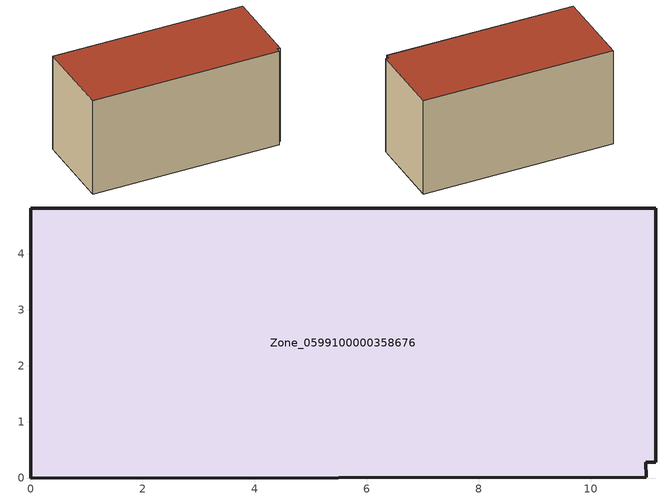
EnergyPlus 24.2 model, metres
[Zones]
Zone_0599100000358676
 floor ground (C_G): 11.16,0.28 10.98,0.28 10.99,0.01 0,0 0,4.82 11.16,4.82 z0
 wall outside (C_F): 11.16,4.82 0,4.82 0,0 10.99,0.01 10.98,0.28 11.16,0.28 11.16,4.82 z0:5.89
 roof outside (C_R): 10.98,0.28 11.16,0.28 11.16,4.82 0,4.82 0,0 10.99,0.01 z5.89
[BUILDING]
Pand.0599100000358676: North Axis=0; Terrain=City; Loads Convergence Tolerance Value=0.04; Temperature Convergence Tolerance Value=0.4; Solar Distribution=FullExterior; Maximum Number of Warmup Days=25; Minimum Number of Warmup Days=1
[Site:Location]
Rotterdam.The.Hague.AP_ZH_NLD Design_Conditions: Latitude=51.96; Longitude=4.45; Time Zone=1; Elevation=-4.5
[SITE:GROUNDTEMPERATURE:BUILDINGSURFACE]
18, 18, 18, 18, 18, 18, 18, 18, 18, 18, 18, 18
[MATERIAL] Thermal Absorptance=0.9; Solar Absorptance=0.7; Visible Absorptance=0.7
Name | Roughness | Thickness | Conductivity | Density | Specific Heat
G.TI.1992-2005 | MediumSmooth | 0.15 | 0.06 | 540 | 1210
F.TI.1992-2005 | Rough | 0.3 | 0.12 | 1920 | 840
R.TI.1992-2005 | MediumRough | 0.2 | 0.08 | 1500 | 1000
[CONSTRUCTION]
C_G: G.TI.1992-2005
C_F: F.TI.1992-2005
C_R: R.TI.1992-2005
[ZONE]
Zone_0599100000358676: Type=1; Multiplier=1; Ceiling Height=Autocalculate; Volume=Autocalculate; Floor Area=autocalculate; Part of Total Floor Area=Yes
[ZONEINFILTRATION:DESIGNFLOWRATE]
Infil_Zone_0599100000358676: Zone or ZoneList or Space or SpaceList=Zone_0599100000358676; Schedule=AlwaysOn; Design Flow Rate Calculation Method=Flow/Area; Flow Rate per Floor Area=0.0015; Constant Term Coefficient=1; Temperature Term Coefficient=0; Velocity Term Coefficient=0; Velocity Squared Term Coefficient=0
[HVACTEMPLATE:ZONE:IDEALLOADSAIRSYSTEM]
Zone_0599100000358676: Maximum Heating Supply Air Temperature=50; Minimum Cooling Supply Air Temperature=13; Maximum Heating Supply Air Humidity Ratio=0.0156; Minimum Cooling Supply Air Humidity Ratio=0.0077; Heating Limit=NoLimit; Cooling Limit=NoLimit; Dehumidification Control Type=ConstantSensibleHeatRatio; Cooling Sensible Heat Ratio=0.7; Dehumidification Setpoint=60; Humidification Control Type=None; Humidification Setpoint=30; Outdoor Air Method=None; Outdoor Air Flow Rate per Person=0.00944; Outdoor Air Flow Rate per Zone Floor Area=0; Outdoor Air Flow Rate per Zone=0; Demand Controlled Ventilation Type=None; Outdoor Air Economizer Type=NoEconomizer; Heat Recovery Type=None; Sensible Heat Recovery Effectiveness=0.7; Latent Heat Recovery Effectiveness=0.65
[ZONECONTROL:THERMOSTAT]
ThermostatControl_Zone_0599100000358676: Zone or ZoneList=Zone_0599100000358676; Control Type Schedule=DualSetpointControlType; Control 1=Thermostat_Zone_0599100000358676; Temperature Difference Between Cutout And Setpoint=0
[THERMOSTATSETPOINT:DUALSETPOINT]
Thermostat_Zone_0599100000358676: Heating Setpoint Temperature Schedule=HeatingSetpoint_Zone_0599100000358676; Cooling Setpoint Temperature Schedule=CoolingSetpoint_Zone_0599100000358676
[SCHEDULE:COMPACT]
HeatingSetpoint_Zone_0599100000358676: Through: 12/31, For: AllDays, Until: 24:00, 21
CoolingSetpoint_Zone_0599100000358676: Through: 12/31, For: AllDays, Until: 24:00, 24
DualSetpointControlType: Through: 12/31, For: AllDays, Until: 24:00, 4
AlwaysOn: Through: 12/31, For: AllDays, Until: 24:00, 1
